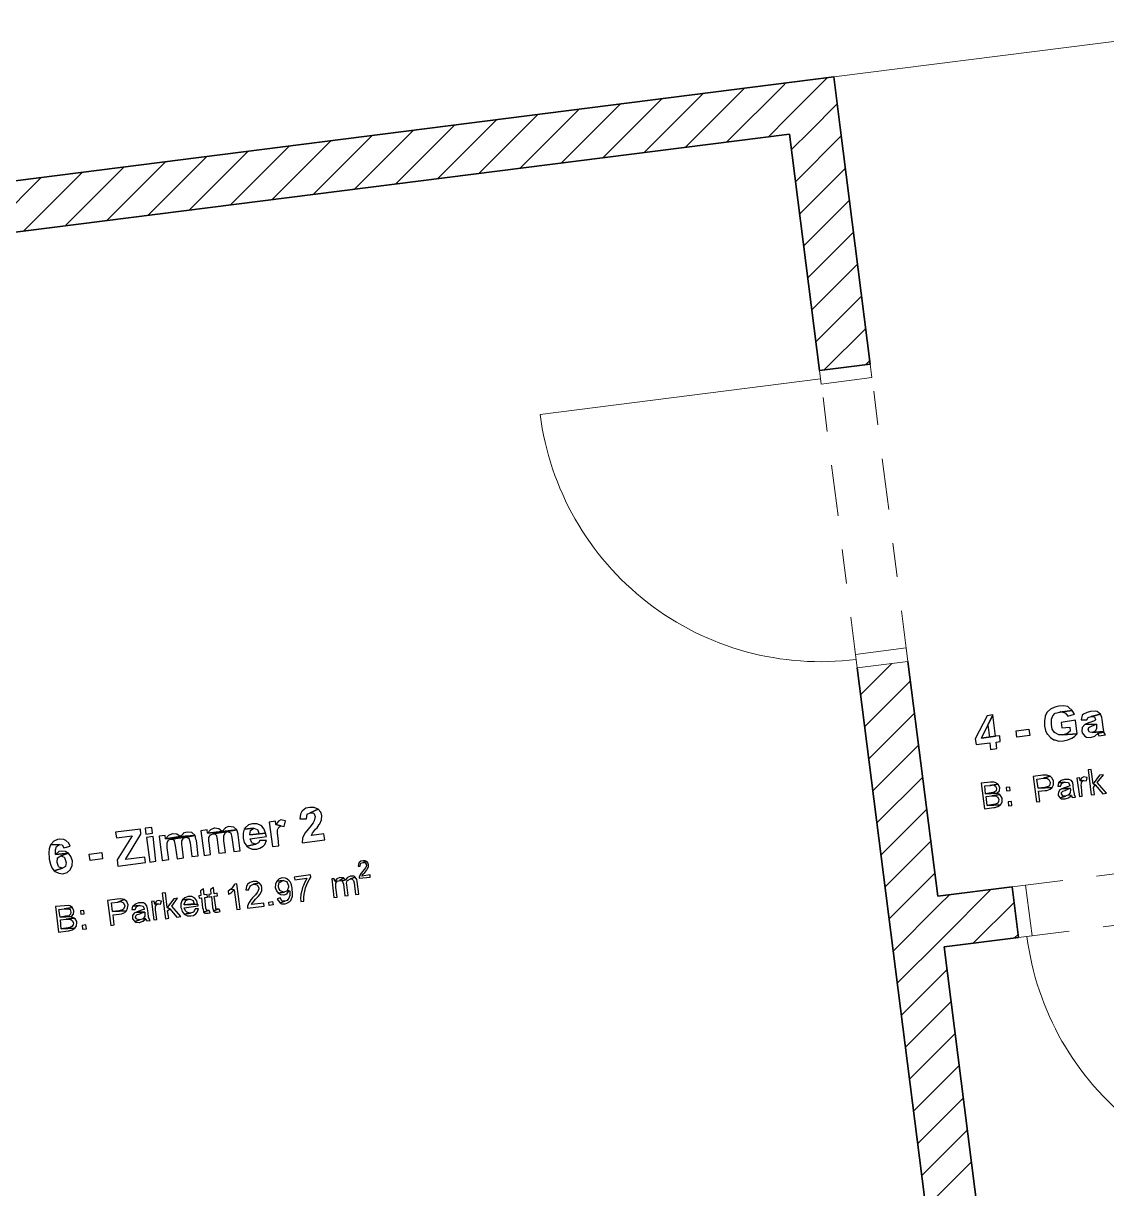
# Model space of a CAD drawing. Header units: metres. Extents: x 2713679.5 to 2713747.3, y 1226017.1 to 1226104.2.
# Drawn here: x 2713687.092 to 2713690.273, y 1226072.959 to 1226076.381 of the extents above; entities that cross this region are included whole.
import ezdxf

# ---------------------------------------------------------------- set-up
doc = ezdxf.new("R2010")
doc.units = ezdxf.units.M
doc.header["$MEASUREMENT"] = 0
doc.linetypes.add('Strichpunkt 3_1_1mm Achsen', pattern=[0.25, 0.15, -0.05, 0, -0.05])
doc.layers.add('raum', color=7, linetype='Continuous', true_color=0x000000)
doc.layers.add('texte', color=7, linetype='Continuous', true_color=0x000000)
doc.layers.add('waende_stuetzen', color=250, linetype='Continuous')

msp = doc.modelspace()

# ---------------------------------------------------------------- linework, layer by layer
at = {"layer": 'raum', "color": 255, "linetype": 'Continuous', "lineweight": 13}
msp.add_line((2713689.4716, 1226076.2238), (2713690.7116, 1226076.3811), dxfattribs=at)
at = {"layer": 'texte'}
for points in [[(2713690.1327, 1226074.3762), (2713690.1205, 1226074.3737), (2713690.1095, 1226074.3688), (2713690.1082, 1226074.3676), (2713690.0985, 1226074.359), (2713690.0923, 1226074.348), (2713690.0923, 1226074.3456), (2713690.0899, 1226074.3334), (2713690.0899, 1226074.3199), (2713690.0899, 1226074.3174), (2713690.0936, 1226074.3052), (2713690.0985, 1226074.2942), (2713690.0997, 1226074.293), (2713690.1082, 1226074.2844), (2713690.118, 1226074.2771), (2713690.1205, 1226074.2771), (2713690.1327, 1226074.2734), (2713690.1462, 1226074.2746), (2713690.1584, 1226074.2771), (2713690.1706, 1226074.282), (2713690.178, 1226074.2869), (2713690.1866, 1226074.2954), (2713690.1437, 1226074.2918), (2713690.1327, 1226074.2918), (2713690.1217, 1226074.2979), (2713690.1193, 1226074.2991), (2713690.1131, 1226074.3089), (2713690.1107, 1226074.3223), (2713690.1107, 1226074.3248), (2713690.1107, 1226074.3382), (2713690.1144, 1226074.348), (2713690.1217, 1226074.3554), (2713690.1352, 1226074.359), (2713690.1719, 1226074.3639), (2713690.1621, 1226074.3725), (2713690.1584, 1226074.375), (2713690.1462, 1226074.3774)], [(2713690.1719, 1226074.3639), (2713690.1352, 1226074.359), (2713690.1376, 1226074.3603), (2713690.1498, 1226074.3566), (2713690.1511, 1226074.3566), (2713690.1584, 1226074.3468), (2713690.178, 1226074.3529), (2713690.178, 1226074.3529)], [(2713690.2257, 1226074.3603), (2713690.2159, 1226074.3578), (2713690.2049, 1226074.3529), (2713690.2012, 1226074.3493), (2713690.1976, 1226074.3358), (2713690.2147, 1226074.3358), (2713690.2184, 1226074.3431), (2713690.2269, 1226074.3456), (2713690.2551, 1226074.3529), (2713690.2453, 1226074.3603), (2713690.2404, 1226074.3615)], [(2713689.9382, 1226074.3505), (2713689.9223, 1226074.348), (2713689.8868, 1226074.2807), (2713689.8892, 1226074.2636), (2713689.9296, 1226074.2685), (2713689.932, 1226074.2489), (2713689.9504, 1226074.2514), (2713689.948, 1226074.2709), (2713689.9602, 1226074.2722), (2713689.959, 1226074.2893), (2713689.9467, 1226074.2881), (2713689.9051, 1226074.282), (2713689.9235, 1226074.3199)], [(2713689.9382, 1226074.3505), (2713689.9235, 1226074.3199), (2713689.9284, 1226074.2856), (2713689.9051, 1226074.282), (2713689.9467, 1226074.2881)], [(2713690.1817, 1226074.3346), (2713690.1388, 1226074.3285), (2713690.1413, 1226074.3126), (2713690.1645, 1226074.315), (2713690.1658, 1226074.3028), (2713690.156, 1226074.2954), (2713690.156, 1226074.2954), (2713690.1437, 1226074.2918), (2713690.1866, 1226074.2954)], [(2713690.2551, 1226074.3529), (2713690.2269, 1226074.3456), (2713690.2367, 1226074.3444), (2713690.2404, 1226074.337), (2713690.2404, 1226074.3358), (2713690.2367, 1226074.3334), (2713690.2233, 1226074.3285), (2713690.2196, 1226074.3272), (2713690.2086, 1226074.3223), (2713690.2428, 1226074.3236), (2713690.2428, 1226074.3199), (2713690.2428, 1226074.3101), (2713690.2392, 1226074.3028), (2713690.2306, 1226074.2991), (2713690.2649, 1226074.3015), (2713690.2624, 1226074.315), (2713690.26, 1226074.337), (2713690.2587, 1226074.3431)], [(2713690.0091, 1226074.2856), (2713690.0067, 1226074.304), (2713690.0446, 1226074.3089), (2713690.0471, 1226074.2905), (2713690.0091, 1226074.2856)], [(2713690.2086, 1226074.3223), (2713690.2012, 1226074.3138), (2713690.2, 1226074.3028), (2713690.2012, 1226074.2979), (2713690.2086, 1226074.2881), (2713690.2135, 1226074.2856), (2713690.2257, 1226074.2844), (2713690.2379, 1226074.2881), (2713690.2477, 1226074.2966), (2713690.2649, 1226074.3003), (2713690.2649, 1226074.3015), (2713690.2306, 1226074.2991), (2713690.222, 1226074.3003), (2713690.2184, 1226074.3064), (2713690.2208, 1226074.3138), (2713690.2306, 1226074.3187), (2713690.2428, 1226074.3236)], [(2713690.2649, 1226074.3003), (2713690.2477, 1226074.2966), (2713690.2477, 1226074.2942), (2713690.2502, 1226074.2893), (2713690.2698, 1226074.2918)], [(2713690.2269, 1226074.1902), (2713690.2184, 1226074.189), (2713690.2269, 1226074.1156), (2713690.2367, 1226074.1168), (2713690.2343, 1226074.1376), (2713690.2392, 1226074.1449), (2713690.233, 1226074.1486)], [(2713690.085, 1226074.1731), (2713690.0569, 1226074.1694), (2713690.0666, 1226074.0948), (2713690.0764, 1226074.096), (2713690.0728, 1226074.1266), (2713690.0923, 1226074.129), (2713690.0972, 1226074.129), (2713690.107, 1226074.1327), (2713690.1131, 1226074.1376), (2713690.0715, 1226074.1351), (2713690.0679, 1226074.1621), (2713690.0874, 1226074.1645), (2713690.107, 1226074.1706), (2713690.107, 1226074.1706), (2713690.0972, 1226074.1731), (2713690.096, 1226074.1731)], [(2713690.107, 1226074.1706), (2713690.0874, 1226074.1645), (2713690.0972, 1226074.1645), (2713690.1033, 1226074.1608), (2713690.107, 1226074.1535), (2713690.107, 1226074.151), (2713690.1046, 1226074.1425), (2713690.1009, 1226074.14), (2713690.0911, 1226074.1376), (2713690.0715, 1226074.1351), (2713690.1131, 1226074.1376), (2713690.1168, 1226074.1449), (2713690.1168, 1226074.1547), (2713690.1168, 1226074.1559), (2713690.1131, 1226074.1645)], [(2713690.1511, 1226074.1608), (2713690.1486, 1226074.1608), (2713690.1388, 1226074.1584), (2713690.1388, 1226074.1584), (2713690.1315, 1226074.151), (2713690.1498, 1226074.1535), (2713690.1523, 1226074.1535), (2713690.1609, 1226074.1523), (2713690.1645, 1226074.1437), (2713690.1645, 1226074.1425), (2713690.1596, 1226074.14), (2713690.1486, 1226074.1364), (2713690.1413, 1226074.1339), (2713690.1658, 1226074.1351), (2713690.167, 1226074.1315), (2713690.1658, 1226074.1217), (2713690.1609, 1226074.1156), (2713690.1694, 1226074.1143), (2713690.1719, 1226074.1082), (2713690.1817, 1226074.1094), (2713690.178, 1226074.1156), (2713690.178, 1226074.1192), (2713690.1755, 1226074.1315), (2713690.1743, 1226074.1437), (2713690.1731, 1226074.1523), (2713690.1694, 1226074.1584), (2713690.1621, 1226074.1608), (2713690.1609, 1226074.1608)], [(2713690.1939, 1226074.1657), (2713690.1853, 1226074.1645), (2713690.1927, 1226074.1107), (2713690.2012, 1226074.1119), (2713690.1988, 1226074.14), (2713690.1976, 1226074.1412), (2713690.1988, 1226074.151), (2713690.2012, 1226074.1559), (2713690.2061, 1226074.1584), (2713690.1951, 1226074.1572)], [(2713690.2061, 1226074.1682), (2713690.2, 1226074.1657), (2713690.1951, 1226074.1572), (2713690.2061, 1226074.1584), (2713690.2135, 1226074.1572), (2713690.2159, 1226074.1669), (2713690.2147, 1226074.1669)], [(2713690.2636, 1226074.1743), (2713690.2514, 1226074.1731), (2713690.233, 1226074.1486), (2713690.2392, 1226074.1449), (2713690.2612, 1226074.1192), (2713690.2722, 1226074.1204), (2713690.2453, 1226074.1523)], [(2713689.932, 1226074.1535), (2713689.9039, 1226074.1498), (2713689.9137, 1226074.0752), (2713689.9418, 1226074.0788), (2713689.9443, 1226074.0788), (2713689.9528, 1226074.0813), (2713689.9614, 1226074.0862), (2713689.9223, 1226074.085), (2713689.9186, 1226074.1107), (2713689.9357, 1226074.1131), (2713689.959, 1226074.1168), (2713689.9504, 1226074.1204), (2713689.9504, 1226074.1204), (2713689.9174, 1226074.1192), (2713689.9149, 1226074.1425), (2713689.9296, 1226074.1437), (2713689.9541, 1226074.1474), (2713689.9455, 1226074.1523), (2713689.9418, 1226074.1535)], [(2713689.9541, 1226074.1474), (2713689.9296, 1226074.1437), (2713689.932, 1226074.1437), (2713689.9406, 1226074.1449), (2713689.9467, 1226074.1412), (2713689.9492, 1226074.1351), (2713689.948, 1226074.1278), (2713689.9431, 1226074.1241), (2713689.9333, 1226074.1217), (2713689.9174, 1226074.1192), (2713689.9504, 1226074.1204), (2713689.9577, 1226074.1278), (2713689.959, 1226074.1376), (2713689.959, 1226074.1376), (2713689.9541, 1226074.1461)], [(2713689.9883, 1226074.1388), (2713689.9773, 1226074.1376), (2713689.9785, 1226074.1278), (2713689.9896, 1226074.129)], [(2713690.1315, 1226074.151), (2713690.1315, 1226074.151), (2713690.129, 1226074.1412), (2713690.1376, 1226074.1412), (2713690.1413, 1226074.1498), (2713690.1413, 1226074.1498), (2713690.1498, 1226074.1535)], [(2713690.1413, 1226074.1339), (2713690.1352, 1226074.1302), (2713690.1315, 1226074.1241), (2713690.1303, 1226074.1168), (2713690.1303, 1226074.1143), (2713690.1364, 1226074.107), (2713690.1523, 1226074.1119), (2713690.1437, 1226074.1131), (2713690.1401, 1226074.1192), (2713690.1401, 1226074.1229), (2713690.1437, 1226074.1266), (2713690.1511, 1226074.129), (2713690.1572, 1226074.1315), (2713690.1658, 1226074.1351)], [(2713689.959, 1226074.1168), (2713689.9357, 1226074.1131), (2713689.9369, 1226074.1131), (2713689.9467, 1226074.1131), (2713689.9528, 1226074.1094), (2713689.9565, 1226074.1021), (2713689.9553, 1226074.096), (2713689.9528, 1226074.0911), (2713689.9467, 1226074.0886), (2713689.9406, 1226074.0874), (2713689.9223, 1226074.085), (2713689.9614, 1226074.0862), (2713689.9651, 1226074.0935), (2713689.9663, 1226074.0935), (2713689.9663, 1226074.1033), (2713689.9663, 1226074.1058), (2713689.9614, 1226074.1143)], [(2713689.9932, 1226074.096), (2713689.9834, 1226074.0948), (2713689.9847, 1226074.0837), (2713689.9944, 1226074.085)], [(2713690.1609, 1226074.1156), (2713690.1523, 1226074.1119), (2713690.1364, 1226074.107), (2713690.1401, 1226074.1045), (2713690.1511, 1226074.1045), (2713690.1511, 1226074.1045), (2713690.1609, 1226074.107), (2713690.1621, 1226074.1082), (2713690.1694, 1226074.1143)], [(2713687.9327, 1226074.0788), (2713687.9217, 1226074.0764), (2713687.9119, 1226074.0691), (2713687.9107, 1226074.0691), (2713687.9058, 1226074.0593), (2713687.9033, 1226074.0458), (2713687.9229, 1226074.0458), (2713687.9229, 1226074.0458), (2713687.9254, 1226074.0593), (2713687.9339, 1226074.0629), (2713687.9572, 1226074.074), (2713687.9462, 1226074.0788)], [(2713687.9572, 1226074.074), (2713687.9339, 1226074.0629), (2713687.9449, 1226074.0617), (2713687.9486, 1226074.0519), (2713687.9462, 1226074.0397), (2713687.9425, 1226074.0336), (2713687.9327, 1226074.0213), (2713687.9278, 1226074.0152), (2713687.9192, 1226074.0042), (2713687.9143, 1226073.9956), (2713687.9119, 1226073.9883), (2713687.9107, 1226073.9748), (2713687.9767, 1226073.9834), (2713687.9743, 1226074.0018), (2713687.9376, 1226073.9969), (2713687.94, 1226074.0018), (2713687.9413, 1226074.003), (2713687.9498, 1226074.0152), (2713687.9547, 1226074.0189), (2713687.9608, 1226074.0287), (2713687.9621, 1226074.0311), (2713687.967, 1226074.0421), (2713687.967, 1226074.0421), (2713687.9682, 1226074.0556), (2713687.9657, 1226074.0654)], [(2713687.469, 1226074.0201), (2713687.4494, 1226074.0177), (2713687.4518, 1226074.0005), (2713687.4714, 1226074.003)], [(2713687.6953, 1226074.0226), (2713687.6843, 1226074.0189), (2713687.6843, 1226074.0177), (2713687.6757, 1226074.0079), (2713687.7186, 1226074.0128), (2713687.71, 1226074.0213), (2713687.7088, 1226074.0213)], [(2713687.7651, 1226074.0311), (2713687.7638, 1226074.0311), (2713687.7528, 1226074.0275), (2713687.743, 1226074.0189), (2713687.7406, 1226074.0152), (2713687.7687, 1226074.0177), (2713687.7785, 1226074.014), (2713687.7798, 1226074.014), (2713687.7846, 1226074.0018), (2713687.7565, 1226073.9981), (2713687.803, 1226074.003), (2713687.7993, 1226074.0152), (2713687.792, 1226074.0238), (2713687.7895, 1226074.0262), (2713687.7785, 1226074.0311)], [(2713687.8324, 1226074.0385), (2713687.814, 1226074.036), (2713687.8238, 1226073.9638), (2713687.8422, 1226073.9663), (2713687.8397, 1226073.9883), (2713687.8385, 1226074.003), (2713687.8385, 1226074.0128), (2713687.8422, 1226074.0213), (2713687.8483, 1226074.025), (2713687.8336, 1226074.0287)], [(2713687.8483, 1226074.0421), (2713687.8409, 1226074.0385), (2713687.8336, 1226074.0287), (2713687.8483, 1226074.025), (2713687.8581, 1226074.0226), (2713687.8617, 1226074.0397), (2713687.8605, 1226074.0397)], [(2713687.1973, 1226073.9859), (2713687.1924, 1226073.9846), (2713687.1814, 1226073.9797), (2713687.1729, 1226073.9699), (2713687.1716, 1226073.9687), (2713687.1985, 1226073.9699), (2713687.2059, 1226073.9687), (2713687.2108, 1226073.9602), (2713687.2291, 1226073.9651), (2713687.2255, 1226073.9736), (2713687.2169, 1226073.9822), (2713687.2108, 1226073.9846)], [(2713687.4359, 1226074.0152), (2713687.3625, 1226074.0067), (2713687.365, 1226073.9895), (2713687.4115, 1226073.9956), (2713687.3674, 1226073.9247), (2713687.3698, 1226073.9063), (2713687.4506, 1226073.9173), (2713687.4482, 1226073.9332), (2713687.3919, 1226073.9259), (2713687.4371, 1226074.0005)], [(2713687.4726, 1226073.9932), (2713687.4531, 1226073.9907), (2713687.4628, 1226073.9186), (2713687.4812, 1226073.921)], [(2713687.5081, 1226073.9969), (2713687.491, 1226073.9944), (2713687.4995, 1226073.9235), (2713687.5191, 1226073.9259), (2713687.5142, 1226073.9602), (2713687.5142, 1226073.9626), (2713687.5142, 1226073.9748), (2713687.5179, 1226073.9834), (2713687.5252, 1226073.9859), (2713687.5693, 1226073.992), (2713687.5962, 1226073.9969), (2713687.5522, 1226073.9932), (2713687.5093, 1226073.9871)], [(2713687.5301, 1226074.0018), (2713687.5289, 1226074.0018), (2713687.5179, 1226073.9969), (2713687.5093, 1226073.9871), (2713687.5522, 1226073.9932), (2713687.5424, 1226074.0005)], [(2713687.5693, 1226073.992), (2713687.5252, 1226073.9859), (2713687.5314, 1226073.9859), (2713687.535, 1226073.981), (2713687.535, 1226073.981), (2713687.5375, 1226073.9675), (2713687.5436, 1226073.9283), (2713687.562, 1226073.9308), (2713687.5583, 1226073.9651), (2713687.5571, 1226073.9687), (2713687.5571, 1226073.981), (2713687.562, 1226073.9883)], [(2713687.573, 1226074.0067), (2713687.5607, 1226074.003), (2713687.5607, 1226074.0018), (2713687.5522, 1226073.9932), (2713687.5962, 1226073.9969), (2713687.5864, 1226074.0054), (2713687.5852, 1226074.0054)], [(2713687.5962, 1226073.9969), (2713687.5693, 1226073.992), (2713687.5779, 1226073.9883), (2713687.5779, 1226073.9883), (2713687.5815, 1226073.9748), (2713687.5864, 1226073.9345), (2713687.6048, 1226073.9369), (2713687.5999, 1226073.9822), (2713687.5987, 1226073.9859)], [(2713687.6317, 1226074.0128), (2713687.6133, 1226074.0103), (2713687.6231, 1226073.9381), (2713687.6415, 1226073.9406), (2713687.6378, 1226073.9761), (2713687.6366, 1226073.9785), (2713687.6366, 1226073.9907), (2713687.6415, 1226073.9981), (2713687.6488, 1226074.0018), (2713687.6917, 1226074.0079), (2713687.7186, 1226074.0128), (2713687.6757, 1226074.0079), (2713687.6329, 1226074.003)], [(2713687.6537, 1226074.0177), (2713687.6525, 1226074.0177), (2713687.6415, 1226074.0128), (2713687.6329, 1226074.003), (2713687.6757, 1226074.0079), (2713687.666, 1226074.0164)], [(2713687.6917, 1226074.0079), (2713687.6488, 1226074.0018), (2713687.6549, 1226074.0005), (2713687.6586, 1226073.9969), (2713687.6586, 1226073.9969), (2713687.6611, 1226073.9834), (2713687.666, 1226073.9443), (2713687.6855, 1226073.9467), (2713687.6806, 1226073.981), (2713687.6806, 1226073.9834), (2713687.6806, 1226073.9956), (2713687.6843, 1226074.0042)], [(2713687.7186, 1226074.0128), (2713687.6917, 1226074.0079), (2713687.7002, 1226074.0042), (2713687.7014, 1226074.0042), (2713687.7039, 1226073.9907), (2713687.71, 1226073.9491), (2713687.7284, 1226073.9516), (2713687.7222, 1226073.9981), (2713687.7222, 1226074.0005)], [(2713687.7406, 1226074.0152), (2713687.7369, 1226074.003), (2713687.7369, 1226073.9895), (2713687.7369, 1226073.9883), (2713687.7406, 1226073.9761), (2713687.7479, 1226073.9651), (2713687.7749, 1226073.9712), (2713687.7638, 1226073.9736), (2713687.7626, 1226073.9748), (2713687.7577, 1226073.9871), (2713687.8054, 1226073.9932), (2713687.803, 1226074.003), (2713687.7565, 1226073.9981), (2713687.7565, 1226073.9993), (2713687.7589, 1226074.0115), (2713687.7687, 1226074.0177)], [(2713687.1716, 1226073.9687), (2713687.168, 1226073.9577), (2713687.1667, 1226073.9455), (2713687.168, 1226073.9296), (2713687.168, 1226073.9271), (2713687.1716, 1226073.9124), (2713687.1753, 1226073.9014), (2713687.1826, 1226073.8929), (2713687.2071, 1226073.9002), (2713687.1973, 1226073.9039), (2713687.1949, 1226073.9051), (2713687.1912, 1226073.9173), (2713687.1912, 1226073.9186), (2713687.1924, 1226073.9308), (2713687.2022, 1226073.9369), (2713687.2242, 1226073.9443), (2713687.1863, 1226073.9406), (2713687.1863, 1226073.954), (2713687.1888, 1226073.9638), (2713687.1985, 1226073.9699)], [(2713687.2034, 1226073.9504), (2713687.1961, 1226073.9491), (2713687.1863, 1226073.9406), (2713687.2242, 1226073.9443), (2713687.2157, 1226073.9491)], [(2713687.7859, 1226073.9822), (2713687.7822, 1226073.9748), (2713687.7749, 1226073.9712), (2713687.7479, 1226073.9651), (2713687.7528, 1226073.9614), (2713687.7638, 1226073.9565), (2713687.7773, 1226073.9565), (2713687.7859, 1226073.9589), (2713687.7957, 1226073.9651), (2713687.8006, 1226073.9699), (2713687.8054, 1226073.9822)], [(2713687.2242, 1226073.9443), (2713687.2022, 1226073.9369), (2713687.212, 1226073.9332), (2713687.2132, 1226073.932), (2713687.2169, 1226073.9198), (2713687.2181, 1226073.9173), (2713687.2157, 1226073.9051), (2713687.2071, 1226073.9002), (2713687.1826, 1226073.8929), (2713687.1851, 1226073.8904), (2713687.1961, 1226073.8855), (2713687.2083, 1226073.8843), (2713687.2083, 1226073.8843), (2713687.2206, 1226073.888), (2713687.2304, 1226073.8965), (2713687.2304, 1226073.8978), (2713687.2353, 1226073.9088), (2713687.2365, 1226073.9222), (2713687.2365, 1226073.9222), (2713687.2316, 1226073.9345)], [(2713687.2879, 1226073.9235), (2713687.2854, 1226073.9418), (2713687.3221, 1226073.9467), (2713687.3246, 1226073.9283), (2713687.2879, 1226073.9235)], [(2713688.0893, 1226073.9222), (2713688.0832, 1226073.921), (2713688.0783, 1226073.9173), (2713688.0759, 1226073.9124), (2713688.0746, 1226073.9063), (2713688.0808, 1226073.9063), (2713688.0808, 1226073.9075), (2713688.082, 1226073.9137), (2713688.0832, 1226073.9149), (2713688.0893, 1226073.9173), (2713688.1003, 1226073.9198), (2713688.0954, 1226073.9222)], [(2713688.1003, 1226073.9198), (2713688.0893, 1226073.9173), (2713688.0905, 1226073.9173), (2713688.0967, 1226073.9161), (2713688.0967, 1226073.9149), (2713688.0991, 1226073.91), (2713688.0991, 1226073.9088), (2713688.0979, 1226073.9026), (2713688.0967, 1226073.9014), (2713688.093, 1226073.8965), (2713688.0881, 1226073.8904), (2713688.0844, 1226073.8867), (2713688.0808, 1226073.8818), (2713688.0808, 1226073.8806), (2713688.0783, 1226073.8745), (2713688.0783, 1226073.8708), (2713688.1101, 1226073.8745), (2713688.1101, 1226073.8806), (2713688.0856, 1226073.877), (2713688.0881, 1226073.8806), (2713688.0881, 1226073.8818), (2713688.0942, 1226073.888), (2713688.0991, 1226073.8941), (2713688.1016, 1226073.8978), (2713688.1028, 1226073.899), (2713688.1052, 1226073.9051), (2713688.1052, 1226073.91), (2713688.104, 1226073.9149)], [(2713687.7186, 1226073.8549), (2713687.7125, 1226073.8537), (2713687.7112, 1226073.8513), (2713687.7051, 1226073.8427), (2713687.7014, 1226073.839), (2713687.7112, 1226073.8366), (2713687.7186, 1226073.7791), (2713687.7284, 1226073.7803)], [(2713687.7663, 1226073.861), (2713687.7577, 1226073.8586), (2713687.7504, 1226073.8537), (2713687.7467, 1226073.8464), (2713687.7455, 1226073.8366), (2713687.7541, 1226073.8366), (2713687.7541, 1226073.839), (2713687.7577, 1226073.8476), (2713687.7577, 1226073.8488), (2713687.7675, 1226073.8537), (2713687.7846, 1226073.8574), (2713687.7773, 1226073.861)], [(2713687.7846, 1226073.8574), (2713687.7675, 1226073.8537), (2713687.7687, 1226073.8537), (2713687.7773, 1226073.8513), (2713687.7785, 1226073.8513), (2713687.7834, 1226073.8427), (2713687.7834, 1226073.8402), (2713687.7798, 1226073.8305), (2713687.7785, 1226073.8292), (2713687.7736, 1226073.8219), (2713687.7651, 1226073.8133), (2713687.7602, 1226073.8072), (2713687.7553, 1226073.7999), (2713687.7541, 1226073.7986), (2713687.7504, 1226073.7889), (2713687.7504, 1226073.7827), (2713687.7993, 1226073.7889), (2713687.7981, 1226073.7974), (2713687.7614, 1226073.7937), (2713687.7651, 1226073.7986), (2713687.7663, 1226073.8011), (2713687.7736, 1226073.8097), (2713687.781, 1226073.817), (2713687.7871, 1226073.8243), (2713687.7871, 1226073.8256), (2713687.792, 1226073.8341), (2713687.792, 1226073.8427), (2713687.7908, 1226073.85)], [(2713687.836, 1226073.8623), (2713687.8324, 1226073.8537), (2713687.8311, 1226073.8439), (2713687.8348, 1226073.8341), (2713687.8397, 1226073.8268), (2713687.8581, 1226073.8305), (2713687.8556, 1226073.8305), (2713687.847, 1226073.8341), (2713687.8446, 1226073.8354), (2713687.8409, 1226073.8451), (2713687.8409, 1226073.8488), (2713687.8434, 1226073.8586), (2713687.8458, 1226073.8598), (2713687.8544, 1226073.8647)], [(2713687.8519, 1226073.8721), (2713687.8434, 1226073.8696), (2713687.836, 1226073.8623), (2713687.836, 1226073.8623), (2713687.8544, 1226073.8647), (2713687.8556, 1226073.8647), (2713687.8642, 1226073.861), (2713687.8666, 1226073.8586), (2713687.8703, 1226073.8488), (2713687.8703, 1226073.8451), (2713687.8678, 1226073.8366), (2713687.8666, 1226073.8341), (2713687.8727, 1226073.8341), (2713687.874, 1226073.8329), (2713687.874, 1226073.8305), (2713687.874, 1226073.8207), (2713687.8715, 1226073.8121), (2713687.8666, 1226073.806), (2713687.8593, 1226073.8035), (2713687.8458, 1226073.7986), (2713687.8507, 1226073.7962), (2713687.8605, 1226073.7962), (2713687.8654, 1226073.7974), (2713687.874, 1226073.8023), (2713687.8776, 1226073.806), (2713687.8813, 1226073.8158), (2713687.8825, 1226073.8182), (2713687.8825, 1226073.828), (2713687.8813, 1226073.839), (2713687.8813, 1226073.8415), (2713687.8789, 1226073.8513), (2713687.8764, 1226073.8598), (2713687.8727, 1226073.8635), (2713687.8654, 1226073.8696), (2713687.8617, 1226073.8708)], [(2713687.9351, 1226073.8806), (2713687.8874, 1226073.8745), (2713687.8887, 1226073.8659), (2713687.9241, 1226073.8708), (2713687.9229, 1226073.8684), (2713687.918, 1226073.8598), (2713687.9143, 1226073.85), (2713687.9119, 1226073.8439), (2713687.9095, 1226073.8341), (2713687.907, 1226073.8243), (2713687.907, 1226073.8219), (2713687.9058, 1226073.8121), (2713687.907, 1226073.8023), (2713687.9156, 1226073.8035), (2713687.9156, 1226073.8048), (2713687.9156, 1226073.8158), (2713687.9168, 1226073.8243), (2713687.918, 1226073.8329), (2713687.9205, 1226073.8427), (2713687.9241, 1226073.8525), (2713687.9266, 1226073.8574), (2713687.9315, 1226073.8659), (2713687.9364, 1226073.8745)], [(2713688.0049, 1226073.8696), (2713687.9975, 1226073.8696), (2713688.0037, 1226073.8146), (2713688.0135, 1226073.8158), (2713688.0098, 1226073.8439), (2713688.0098, 1226073.8464), (2713688.0098, 1226073.8562), (2713688.0135, 1226073.8623), (2713688.0061, 1226073.8623)], [(2713688.0208, 1226073.8733), (2713688.0208, 1226073.8733), (2713688.0122, 1226073.8696), (2713688.0061, 1226073.8623), (2713688.0135, 1226073.8623), (2713688.0208, 1226073.8647), (2713688.0318, 1226073.8721), (2713688.0306, 1226073.8721)], [(2713688.0318, 1226073.8721), (2713688.0208, 1226073.8647), (2713688.0281, 1226073.8635), (2713688.0379, 1226073.8659)], [(2713688.0538, 1226073.877), (2713688.0526, 1226073.877), (2713688.044, 1226073.8733), (2713688.0379, 1226073.8659), (2713688.0281, 1226073.8635), (2713688.0318, 1226073.8537), (2713688.0355, 1226073.8194), (2713688.0453, 1226073.8207), (2713688.0416, 1226073.8513), (2713688.0404, 1226073.8562), (2713688.0428, 1226073.8647), (2713688.044, 1226073.8647), (2713688.0526, 1226073.8696), (2713688.0661, 1226073.8745), (2713688.0636, 1226073.877)], [(2713688.0661, 1226073.8745), (2713688.0526, 1226073.8696), (2713688.0575, 1226073.8684), (2713688.0612, 1226073.8647), (2713688.0636, 1226073.8574), (2713688.0673, 1226073.8231), (2713688.0771, 1226073.8243), (2713688.0722, 1226073.861), (2713688.071, 1226073.8672)], [(2713687.5093, 1226073.828), (2713687.4995, 1226073.8268), (2713687.5093, 1226073.7521), (2713687.5191, 1226073.7534), (2713687.5155, 1226073.7754), (2713687.5216, 1226073.7815), (2713687.5142, 1226073.7852)], [(2713687.5766, 1226073.817), (2713687.5754, 1226073.817), (2713687.5656, 1226073.8133), (2713687.5595, 1226073.8072), (2713687.5779, 1226073.8097), (2713687.5815, 1226073.8097), (2713687.5901, 1226073.806), (2713687.5901, 1226073.8048), (2713687.5938, 1226073.7962), (2713687.5644, 1226073.7925), (2713687.6036, 1226073.795), (2713687.6011, 1226073.8048), (2713687.595, 1226073.8121), (2713687.595, 1226073.8121), (2713687.5864, 1226073.817)], [(2713687.6207, 1226073.8402), (2713687.6121, 1226073.8341), (2713687.6133, 1226073.8207), (2713687.6072, 1226073.8194), (2713687.6084, 1226073.8121), (2713687.6146, 1226073.8133), (2713687.6182, 1226073.7827), (2713687.6195, 1226073.7815), (2713687.6207, 1226073.7717), (2713687.6341, 1226073.7766), (2713687.6305, 1226073.7766), (2713687.6292, 1226073.7778), (2713687.628, 1226073.7827), (2713687.6244, 1226073.8146), (2713687.6329, 1226073.8158), (2713687.6317, 1226073.8231), (2713687.6231, 1226073.8219)], [(2713687.6501, 1226073.8439), (2713687.6415, 1226073.8378), (2713687.6427, 1226073.8243), (2713687.6366, 1226073.8231), (2713687.6366, 1226073.8158), (2713687.6439, 1226073.817), (2713687.6476, 1226073.7864), (2713687.6476, 1226073.7852), (2713687.6501, 1226073.7754), (2713687.6635, 1226073.7803), (2713687.6598, 1226073.7803), (2713687.6574, 1226073.7815), (2713687.6574, 1226073.7864), (2713687.6525, 1226073.8182), (2713687.6623, 1226073.8194), (2713687.6611, 1226073.8268), (2713687.6525, 1226073.8256)], [(2713687.7014, 1226073.839), (2713687.6929, 1226073.8329), (2713687.6941, 1226073.8243), (2713687.6953, 1226073.8243), (2713687.7039, 1226073.8292), (2713687.7039, 1226073.8305), (2713687.7112, 1226073.8366)], [(2713687.8666, 1226073.8341), (2713687.8581, 1226073.8305), (2713687.8397, 1226073.8268), (2713687.847, 1226073.8231), (2713687.8568, 1226073.8219), (2713687.8581, 1226073.8219), (2713687.8666, 1226073.8256), (2713687.8666, 1226073.8268), (2713687.8727, 1226073.8341)], [(2713687.2132, 1226073.7901), (2713687.1863, 1226073.7876), (2713687.1949, 1226073.713), (2713687.223, 1226073.7167), (2713687.2255, 1226073.7167), (2713687.2353, 1226073.7191), (2713687.2426, 1226073.724), (2713687.2034, 1226073.7228), (2713687.201, 1226073.7485), (2713687.2181, 1226073.7509), (2713687.2414, 1226073.7534), (2713687.2328, 1226073.757), (2713687.2328, 1226073.7583), (2713687.1998, 1226073.757), (2713687.1961, 1226073.7791), (2713687.212, 1226073.7815), (2713687.2365, 1226073.7852), (2713687.2279, 1226073.7901), (2713687.2242, 1226073.7913)], [(2713687.2365, 1226073.7852), (2713687.212, 1226073.7815), (2713687.2132, 1226073.7815), (2713687.223, 1226073.7815), (2713687.2291, 1226073.7791), (2713687.2316, 1226073.7717), (2713687.2304, 1226073.7656), (2713687.2255, 1226073.7607), (2713687.2157, 1226073.7595), (2713687.1998, 1226073.757), (2713687.2328, 1226073.7583), (2713687.2389, 1226073.7656), (2713687.2401, 1226073.7742), (2713687.2401, 1226073.7754), (2713687.2365, 1226073.784)], [(2713687.3674, 1226073.8097), (2713687.3393, 1226073.806), (2713687.349, 1226073.7326), (2713687.3588, 1226073.7338), (2713687.3552, 1226073.7632), (2713687.3735, 1226073.7656), (2713687.3796, 1226073.7668), (2713687.3894, 1226073.7705), (2713687.3943, 1226073.7754), (2713687.3539, 1226073.7729), (2713687.3503, 1226073.7986), (2713687.3698, 1226073.8011), (2713687.3882, 1226073.8084), (2713687.3882, 1226073.8084), (2713687.3784, 1226073.8109), (2713687.3784, 1226073.8109)], [(2713687.3882, 1226073.8084), (2713687.3698, 1226073.8011), (2713687.3784, 1226073.8023), (2713687.3858, 1226073.7986), (2713687.3894, 1226073.7901), (2713687.3894, 1226073.7889), (2713687.3858, 1226073.7803), (2713687.3833, 1226073.7778), (2713687.3735, 1226073.7754), (2713687.3539, 1226073.7729), (2713687.3943, 1226073.7754), (2713687.398, 1226073.7827), (2713687.3992, 1226073.7925), (2713687.3992, 1226073.7925), (2713687.3955, 1226073.8023)], [(2713687.4139, 1226073.7889), (2713687.4127, 1226073.7889), (2713687.4102, 1226073.7791), (2713687.42, 1226073.7791), (2713687.4237, 1226073.7876), (2713687.4237, 1226073.7876), (2713687.4323, 1226073.7913)], [(2713687.4323, 1226073.7986), (2713687.4298, 1226073.7986), (2713687.4212, 1226073.795), (2713687.4212, 1226073.795), (2713687.4139, 1226073.7889), (2713687.4323, 1226073.7913), (2713687.4347, 1226073.7913), (2713687.4433, 1226073.7889), (2713687.4469, 1226073.7815), (2713687.4469, 1226073.7791), (2713687.442, 1226073.7778), (2713687.431, 1226073.7742), (2713687.4237, 1226073.7717), (2713687.4482, 1226073.7717), (2713687.4482, 1226073.7693), (2713687.4482, 1226073.7595), (2713687.4433, 1226073.7521), (2713687.4518, 1226073.7521), (2713687.4543, 1226073.746), (2713687.4641, 1226073.7473), (2713687.4604, 1226073.7534), (2713687.4592, 1226073.757), (2713687.4579, 1226073.7693), (2713687.4567, 1226073.7815), (2713687.4543, 1226073.7901), (2713687.4506, 1226073.795), (2713687.4445, 1226073.7986), (2713687.4433, 1226073.7986)], [(2713687.4763, 1226073.8035), (2713687.4677, 1226073.8023), (2713687.4751, 1226073.7485), (2713687.4836, 1226073.7497), (2713687.48, 1226073.7778), (2713687.48, 1226073.7791), (2713687.48, 1226073.7889), (2713687.4836, 1226073.7937), (2713687.4885, 1226073.7962), (2713687.4775, 1226073.795)], [(2713687.4873, 1226073.806), (2713687.4824, 1226073.8035), (2713687.4775, 1226073.795), (2713687.4885, 1226073.7962), (2713687.4947, 1226073.795), (2713687.4971, 1226073.8035), (2713687.4971, 1226073.8035)], [(2713687.5448, 1226073.8121), (2713687.5338, 1226073.8109), (2713687.5142, 1226073.7852), (2713687.5216, 1226073.7815), (2713687.5424, 1226073.757), (2713687.5546, 1226073.7583), (2713687.5277, 1226073.7889)], [(2713687.5595, 1226073.8072), (2713687.5571, 1226073.8048), (2713687.5546, 1226073.7962), (2713687.5546, 1226073.7852), (2713687.5558, 1226073.7815), (2713687.5583, 1226073.7729), (2713687.5644, 1226073.7656), (2713687.5828, 1226073.7681), (2713687.5803, 1226073.7681), (2713687.5717, 1226073.7717), (2713687.5681, 1226073.7754), (2713687.5644, 1226073.784), (2713687.6048, 1226073.7901), (2713687.6048, 1226073.7925), (2713687.6036, 1226073.795), (2713687.5644, 1226073.7925), (2713687.5644, 1226073.795), (2713687.5681, 1226073.8035), (2713687.5693, 1226073.806), (2713687.5779, 1226073.8097)], [(2713687.5962, 1226073.7815), (2713687.5962, 1226073.7803), (2713687.5913, 1226073.7717), (2713687.5828, 1226073.7681), (2713687.5644, 1226073.7656), (2713687.5656, 1226073.7644), (2713687.5742, 1226073.7607), (2713687.584, 1226073.7607), (2713687.5913, 1226073.7619), (2713687.5987, 1226073.7668), (2713687.6023, 1226073.7717), (2713687.606, 1226073.7815)], [(2713687.6672, 1226073.7803), (2713687.6635, 1226073.7803), (2713687.6501, 1226073.7754), (2713687.6549, 1226073.7717), (2713687.6623, 1226073.7717), (2713687.6696, 1226073.7729)], [(2713687.814, 1226073.7913), (2713687.8128, 1226073.8011), (2713687.8238, 1226073.8023), (2713687.825, 1226073.7925), (2713687.814, 1226073.7913)], [(2713687.8458, 1226073.8133), (2713687.8373, 1226073.8109), (2713687.8397, 1226073.806), (2713687.8458, 1226073.7986), (2713687.8593, 1226073.8035), (2713687.8507, 1226073.8048), (2713687.8507, 1226073.8048)], [(2713687.2414, 1226073.7534), (2713687.2181, 1226073.7509), (2713687.2193, 1226073.7509), (2713687.2291, 1226073.7509), (2713687.2353, 1226073.7473), (2713687.2389, 1226073.7399), (2713687.2377, 1226073.7338), (2713687.234, 1226073.7289), (2713687.2291, 1226073.7265), (2713687.223, 1226073.7252), (2713687.2034, 1226073.7228), (2713687.2426, 1226073.724), (2713687.2475, 1226073.7313), (2713687.2475, 1226073.7313), (2713687.2487, 1226073.7411), (2713687.2487, 1226073.7436), (2713687.2438, 1226073.7521)], [(2713687.2695, 1226073.7766), (2713687.2597, 1226073.7754), (2713687.2609, 1226073.7656), (2713687.2707, 1226073.7668)], [(2713687.4237, 1226073.7717), (2713687.4176, 1226073.7681), (2713687.4127, 1226073.7619), (2713687.4127, 1226073.7546), (2713687.4127, 1226073.7521), (2713687.4188, 1226073.7436), (2713687.4335, 1226073.7485), (2713687.4249, 1226073.7509), (2713687.4212, 1226073.7558), (2713687.4225, 1226073.7607), (2713687.4261, 1226073.7644), (2713687.4335, 1226073.7668), (2713687.4396, 1226073.7693), (2713687.4482, 1226073.7717)], [(2713687.4433, 1226073.7521), (2713687.4335, 1226073.7485), (2713687.4188, 1226073.7436), (2713687.4225, 1226073.7424), (2713687.4323, 1226073.7411), (2713687.4335, 1226073.7411), (2713687.442, 1226073.7448), (2713687.4433, 1226073.7448), (2713687.4518, 1226073.7521)], [(2713687.6378, 1226073.7766), (2713687.6341, 1226073.7766), (2713687.6207, 1226073.7717), (2713687.6256, 1226073.7681), (2713687.6341, 1226073.7681), (2713687.6403, 1226073.7693)], [(2713687.2756, 1226073.7338), (2713687.2646, 1226073.7326), (2713687.2658, 1226073.7216), (2713687.2769, 1226073.7228)]]:
    msp.add_lwpolyline(points, close=True, dxfattribs=at)
at = {"layer": 'waende_stuetzen', "color": 7, "linetype": 'Continuous', "lineweight": 35}
for p, q in [((2713689.4716, 1226076.2238), (2713685.6721, 1226075.7416)), ((2713689.4716, 1226076.2238), (2713689.4905, 1226076.0749)), ((2713689.5786, 1226075.3805), (2713689.4905, 1226076.0749)), ((2713685.6909, 1226075.5928), (2713689.3417, 1226076.0561)), ((2713689.3417, 1226076.0561), (2713689.4298, 1226075.3616)), ((2713689.4298, 1226075.3616), (2713689.5786, 1226075.3805)), ((2713689.7769, 1226073.8181), (2713689.6894, 1226074.5075)), ((2713689.5406, 1226074.4886), (2713689.7855, 1226072.5591)), ((2713689.9951, 1226073.8457), (2713689.7769, 1226073.8181)), ((2713689.9951, 1226073.8457), (2713690.014, 1226073.6969)), ((2713689.7958, 1226073.6692), (2713690.014, 1226073.6969)), ((2713689.9343, 1226072.578), (2713689.7958, 1226073.6692))]:
    msp.add_line(p, q, dxfattribs=at)
at = {"layer": 'waende_stuetzen', "color": 18, "linetype": 'Continuous', "lineweight": 0, "true_color": 0x000000}
for p, q in [((2713689.3355, 1226076.1043), (2713689.4525, 1226076.2213)), ((2713688.9149, 1226076.0019), (2713689.0881, 1226076.1751)), ((2713689.0364, 1226076.0173), (2713689.2096, 1226076.1905)), ((2713689.1579, 1226076.0327), (2713689.3236, 1226076.1985)), ((2713689.3236, 1226076.1985), (2713689.3311, 1226076.2059)), ((2713688.6719, 1226075.9711), (2713688.8451, 1226076.1443)), ((2713688.7934, 1226075.9865), (2713688.9666, 1226076.1597)), ((2713689.4008, 1226076.0636), (2713689.4817, 1226076.1444)), ((2713688.429, 1226075.9402), (2713688.6022, 1226076.1134)), ((2713688.5505, 1226075.9557), (2713688.7236, 1226076.1288)), ((2713688.186, 1226075.9094), (2713688.3592, 1226076.0826)), ((2713688.3075, 1226075.9248), (2713688.4807, 1226076.098)), ((2713689.2794, 1226076.0482), (2713689.3355, 1226076.1043)), ((2713687.943, 1226075.8786), (2713688.1162, 1226076.0518)), ((2713688.0645, 1226075.894), (2713688.2377, 1226076.0672)), ((2713689.3475, 1226076.0102), (2713689.4008, 1226076.0636)), ((2713689.3594, 1226075.9161), (2713689.4936, 1226076.0503)), ((2713687.5786, 1226075.8323), (2713687.7518, 1226076.0055)), ((2713687.7001, 1226075.8477), (2713687.8733, 1226076.0209)), ((2713687.8216, 1226075.8632), (2713687.9947, 1226076.0363)), ((2713687.3356, 1226075.8015), (2713687.5088, 1226075.9747)), ((2713687.4571, 1226075.8169), (2713687.6303, 1226075.9901)), ((2713687.0927, 1226075.7707), (2713687.2658, 1226075.9438)), ((2713687.2142, 1226075.7861), (2713687.3873, 1226075.9592)), ((2713689.3714, 1226075.822), (2713689.5055, 1226075.9561)), ((2713686.9712, 1226075.7552), (2713687.1444, 1226075.9284)), ((2713689.3833, 1226075.7278), (2713689.5175, 1226075.862)), ((2713689.3953, 1226075.6337), (2713689.5294, 1226075.7679)), ((2713689.4072, 1226075.5396), (2713689.5414, 1226075.6738)), ((2713689.4191, 1226075.4455), (2713689.5533, 1226075.5797)), ((2713689.443, 1226075.3633), (2713689.5653, 1226075.4855)), ((2713689.5645, 1226075.3787), (2713689.5772, 1226075.3914)), ((2713689.5505, 1226074.4101), (2713689.6419, 1226074.5015)), ((2713689.5625, 1226074.316), (2713689.6967, 1226074.4502)), ((2713689.5744, 1226074.2219), (2713689.7086, 1226074.3561)), ((2713689.5864, 1226074.1278), (2713689.7206, 1226074.262)), ((2713689.5983, 1226074.0337), (2713689.7325, 1226074.1678)), ((2713689.6103, 1226073.9395), (2713689.7444, 1226074.0737)), ((2713689.6222, 1226073.8454), (2713689.7564, 1226073.9796)), ((2713689.6342, 1226073.7513), (2713689.7683, 1226073.8855)), ((2713689.7803, 1226073.7914), (2713689.8113, 1226073.8224)), ((2713689.7922, 1226073.6972), (2713689.9328, 1226073.8378)), ((2713689.6461, 1226073.6572), (2713689.7803, 1226073.7914)), ((2713689.8811, 1226073.6801), (2713690.001, 1226073.7999)), ((2713689.658, 1226073.5631), (2713689.7922, 1226073.6972)), ((2713690.0026, 1226073.6955), (2713690.0129, 1226073.7058)), ((2713689.67, 1226073.4689), (2713689.8042, 1226073.6031)), ((2713689.6819, 1226073.3748), (2713689.8161, 1226073.509)), ((2713689.6939, 1226073.2807), (2713689.8281, 1226073.4149)), ((2713689.7058, 1226073.1866), (2713689.84, 1226073.3207)), ((2713689.7178, 1226073.0924), (2713689.8519, 1226073.2266)), ((2713689.7297, 1226072.9983), (2713689.8639, 1226073.1325)), ((2713689.7417, 1226072.9042), (2713689.8758, 1226073.0384))]:
    msp.add_line(p, q, dxfattribs=at)
at = {"layer": 'waende_stuetzen', "color": 7, "linetype": 'Strichpunkt 3_1_1mm Achsen', "lineweight": 13}
for p, q in [((2713689.5406, 1226074.4886), (2713689.4298, 1226075.3616)), ((2713689.6894, 1226074.5075), (2713689.5786, 1226075.3805)), ((2713689.9951, 1226073.8457), (2713690.8681, 1226073.9565)), ((2713690.014, 1226073.6969), (2713690.887, 1226073.8077))]:
    msp.add_line(p, q, dxfattribs=at)
at = {"layer": 'waende_stuetzen', "color": 7, "linetype": 'Continuous', "lineweight": 13}
for p, q in [((2713689.4298, 1226075.3616), (2713689.4348, 1226075.322)), ((2713689.5836, 1226075.3408), (2713689.5786, 1226075.3805)), ((2713689.4329, 1226075.3368), (2713688.6095, 1226075.2323)), ((2713689.4348, 1226075.322), (2713689.5836, 1226075.3408)), ((2713689.6844, 1226074.5472), (2713689.5355, 1226074.5283)), ((2713689.6894, 1226074.5075), (2713689.6844, 1226074.5472)), ((2713689.5355, 1226074.5283), (2713689.5406, 1226074.4886)), ((2713689.5406, 1226074.4886), (2713689.6894, 1226074.5075)), ((2713689.9951, 1226073.8457), (2713690.0348, 1226073.8508)), ((2713690.0348, 1226073.8508), (2713690.0537, 1226073.702)), ((2713690.0537, 1226073.702), (2713690.014, 1226073.6969))]:
    msp.add_line(p, q, dxfattribs=at)
for centre in [(2713689.4329, 1226075.3368), (2713690.8622, 1226073.8046)]:
    msp.add_arc(centre, 0.83, 187.2326, 277.2326, dxfattribs=at)

doc.saveas('drawing.dxf')
